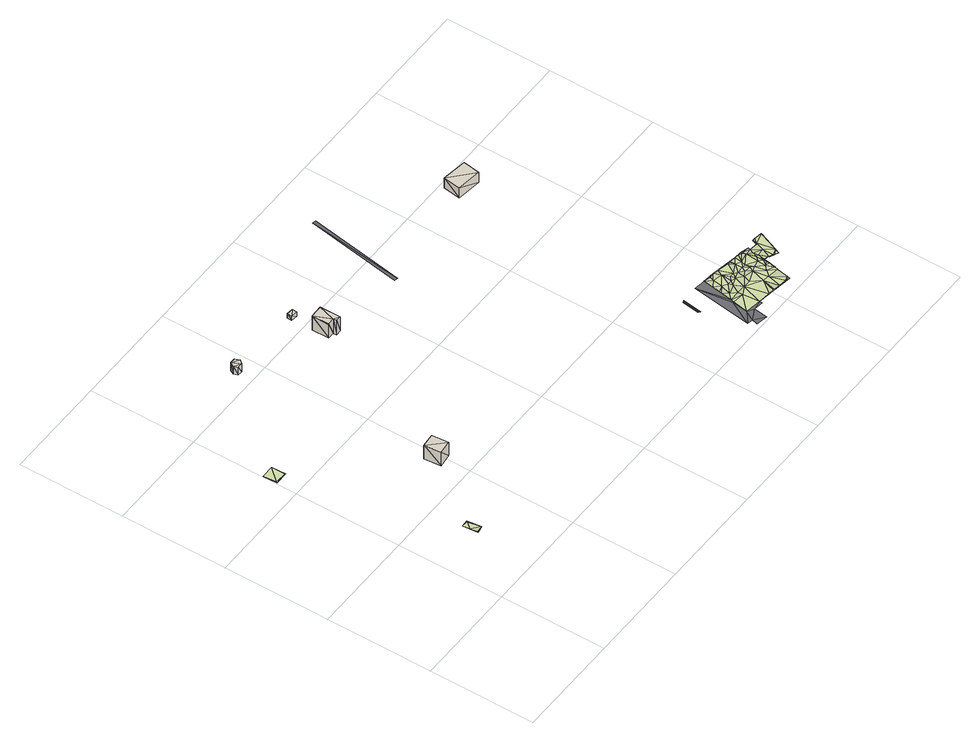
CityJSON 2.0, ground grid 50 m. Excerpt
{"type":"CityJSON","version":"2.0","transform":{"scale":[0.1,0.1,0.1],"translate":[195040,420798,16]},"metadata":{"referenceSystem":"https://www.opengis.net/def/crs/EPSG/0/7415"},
"CityObjects":{
"building1":{"type":"Building","attributes":{"3df_class":"Building","baseheight":17.16,"roofheight":7.84,"aanduidingrecordinactief":"0","pandstatus":"Pand in gebruik","aanduidingrecordcorrectie":"0","bagpandid":"0241100000000252","bouwjaar":"1971","begindatumtijdvakgeldigheid":"20101116","einddatumtijdvakgeldigheid":"21991231","shape_length":"28.519928205979905","shape_area":"50.150695493170446"},"geometry":[{"type":"Solid","lod":"1","boundaries":[[[[0,1,2]],[[3,1,0]],[[3,4,1]],[[5,2,6]],[[5,7,2]],[[7,0,2]],[[6,1,8]],[[6,2,1]],[[8,4,9]],[[8,1,4]],[[9,10,11]],[[9,3,10]],[[9,4,3]],[[11,7,5]],[[11,10,7]],[[10,0,7]],[[10,3,0]],[[8,5,6]],[[8,11,5]],[[9,11,8]]]]}]},
"building2":{"type":"Building","attributes":{"3df_class":"Building","baseheight":16.65,"roofheight":4.45,"aanduidingrecordinactief":"0","pandstatus":"Pand in gebruik","aanduidingrecordcorrectie":"0","bouwjaar":"1982","begindatumtijdvakgeldigheid":"20110523","einddatumtijdvakgeldigheid":"21991231","shape_length":"13.981812684401827","shape_area":"14.0639420061035"},"geometry":[{"type":"Solid","lod":"1","boundaries":[[[[12,13,14]],[[15,16,14]],[[13,15,14]],[[17,13,12]],[[18,14,19]],[[18,12,14]],[[19,16,20]],[[19,14,16]],[[20,15,21]],[[20,16,15]],[[21,13,22]],[[21,15,13]],[[22,17,23]],[[22,13,17]],[[23,12,18]],[[23,17,12]],[[22,18,19]],[[20,21,19]],[[21,22,19]],[[22,23,18]]]]}]},
"building3":{"type":"Building","attributes":{"3df_class":"Building","baseheight":16.47,"roofheight":8.19,"aanduidingrecordinactief":"0","pandstatus":"Pand in gebruik","aanduidingrecordcorrectie":"0","bouwjaar":"1982","begindatumtijdvakgeldigheid":"20170504","einddatumtijdvakgeldigheid":"21991231","shape_length":"31.045240988621714","shape_area":"51.611638507237075"},"geometry":[{"type":"Solid","lod":"1","boundaries":[[[[24,25,26]],[[26,27,28]],[[26,29,27]],[[24,26,28]],[[30,28,31]],[[30,32,28]],[[32,24,28]],[[31,27,33]],[[31,28,27]],[[33,29,34]],[[33,27,29]],[[34,26,35]],[[34,29,26]],[[35,36,37]],[[35,25,36]],[[35,26,25]],[[37,32,30]],[[37,24,32]],[[37,36,24]],[[36,25,24]],[[37,30,35]],[[33,35,31]],[[34,35,33]],[[35,30,31]]]]}]},
"building4":{"type":"Building","attributes":{"3df_class":"Building","baseheight":16.5,"roofheight":2.46,"aanduidingrecordinactief":"0","pandstatus":"Pand in gebruik","aanduidingrecordcorrectie":"0","bouwjaar":"1982","begindatumtijdvakgeldigheid":"20110523","einddatumtijdvakgeldigheid":"21991231","shape_length":"10.785931500982374","shape_area":"7.065388500624686"},"geometry":[{"type":"Solid","lod":"1","boundaries":[[[[38,39,40]],[[41,39,38]],[[42,40,43]],[[42,38,40]],[[43,39,44]],[[43,40,39]],[[44,41,45]],[[44,39,41]],[[45,38,42]],[[45,41,38]],[[44,42,43]],[[44,45,42]]]]}]},
"building5":{"type":"Building","attributes":{"3df_class":"Building","baseheight":16.76,"roofheight":5.89,"aanduidingrecordinactief":"0","pandstatus":"Pand in gebruik","aanduidingrecordcorrectie":"0","bouwjaar":"1960","begindatumtijdvakgeldigheid":"20031231","einddatumtijdvakgeldigheid":"21991231","shape_length":"39.30414772838009","shape_area":"93.43998050822091"},"geometry":[{"type":"Solid","lod":"1","boundaries":[[[[46,47,48]],[[47,49,48]],[[50,48,51]],[[50,46,48]],[[51,49,52]],[[51,48,49]],[[52,47,53]],[[52,49,47]],[[53,46,50]],[[53,47,46]],[[53,50,51]],[[52,53,51]]]]}]},
"landuse1":{"type":"LandUse","attributes":{"3df_class":"Terrain","bgt_status":"bestaand","identificatiebagpnd":"0241100000000213","relatievehoogteligging":"0"},"geometry":[{"type":"MultiSurface","lod":"1","boundaries":[[[54,55,56]],[[57,58,59]],[[60,56,59]],[[54,56,61]],[[56,55,57]],[[61,56,60]],[[61,60,62]],[[54,61,62]],[[59,58,62]],[[60,59,62]],[[57,55,58]],[[56,57,59]]]}]},
"landuse2":{"type":"LandUse","attributes":{"3df_class":"Terrain","bgt_status":"bestaand","identificatiebagpnd":"0241100000000231","numaanduidingreeks_1posit1":"-0.6","nummeraanduidingreeks_1tekst":"37","nummeraanduidingreeks_1ident":"0241010000000872","relatievehoogteligging":"0"},"geometry":[{"type":"MultiSurface","lod":"1","boundaries":[[[63,64,65]],[[66,67,64]],[[65,67,68]],[[66,64,63]],[[65,64,67]],[[63,65,68]]]}]},
"landuse3":{"type":"LandUse","attributes":{"3df_class":"Terrain","bgt_status":"bestaand","identificatiebagpnd":"0241100000000292","relatievehoogteligging":"0"},"geometry":[{"type":"MultiSurface","lod":"1","boundaries":[[[43,42,69]],[[69,70,71]],[[71,45,44]],[[43,69,44]],[[69,42,70]],[[44,69,71]],[[70,42,45]],[[71,70,45]]]}]},
"road1":{"type":"Road","attributes":{"3df_class":"Road","bgt_status":"bestaand","bgt_functie":"parkeervlak","relatievehoogteligging":0,"bgt_fysiekvoorkomen":"open verharding","identificatienamespace":"NL.IMGeo","wegdeeloptalud":"false","plus_fysiekvoorkomen":"betonstraatstenen","aantal_punten":0},"geometry":[{"type":"MultiSurface","lod":"1","boundaries":[[[72,73,74]],[[73,75,74]]]}]},
"road2":{"type":"Road","attributes":{"3df_class":"Road","bgt_status":"bestaand","bgt_functie":"inrit","relatievehoogteligging":0,"bgt_fysiekvoorkomen":"open verharding","identificatienamespace":"NL.IMGeo","wegdeeloptalud":"false","plus_fysiekvoorkomen":"betonstraatstenen","aantal_punten":0},"geometry":[{"type":"MultiSurface","lod":"1","boundaries":[[[76,77,78]],[[79,80,78]],[[81,82,80]],[[83,84,85]],[[86,83,85]],[[87,84,82]],[[84,87,85]],[[82,81,87]],[[80,88,81]],[[80,79,88]],[[78,77,79]]]}]},
"road3":{"type":"Road","attributes":{"3df_class":"Road","bgt_status":"bestaand","bgt_functie":"voetpad","relatievehoogteligging":0,"bgt_fysiekvoorkomen":"open verharding","identificatienamespace":"NL.IMGeo","wegdeeloptalud":"false","plus_fysiekvoorkomen":"tegels","aantal_punten":0},"geometry":[{"type":"MultiSurface","lod":"1","boundaries":[[[89,90,91]],[[92,93,94]],[[95,92,94]],[[96,94,97]],[[97,94,93]],[[98,93,90]],[[97,99,96]],[[93,98,97]],[[89,98,90]],[[100,91,90]],[[89,91,101]]]}]},
"landuse4":{"type":"LandUse","attributes":{"3df_class":"Terrain","bgt_status":"bestaand","identificatiebagpnd":"0241100000012005","numaanduidingreeks_1posit1":"8.9","nummeraanduidingreeks_1tekst":"2","nummeraanduidingreeks_1ident":"0241010000004148","relatievehoogteligging":"0"},"geometry":[{"type":"MultiSurface","lod":"1","boundaries":[[[102,103,104]],[[105,93,92]],[[100,90,93]],[[105,106,107]],[[106,92,108]],[[109,110,111]],[[107,91,105]],[[112,113,114]],[[115,116,117]],[[118,119,120]],[[118,113,119]],[[121,122,123]],[[117,121,124]],[[113,125,114]],[[126,109,111]],[[127,128,102]],[[129,130,131]],[[110,109,132]],[[133,134,135]],[[136,106,108]],[[137,133,138]],[[139,140,141]],[[142,125,143]],[[101,144,145]],[[109,126,125]],[[146,134,133]],[[147,148,149]],[[150,148,136]],[[112,151,103]],[[146,132,134]],[[152,153,154]],[[118,152,155]],[[156,92,157]],[[158,148,150]],[[115,124,159]],[[113,115,119]],[[124,123,159]],[[117,124,115]],[[160,149,158]],[[147,129,161]],[[138,162,139]],[[163,136,156]],[[164,144,101]],[[165,166,167]],[[120,115,159]],[[120,119,115]],[[120,168,154]],[[118,120,153]],[[135,134,132]],[[138,133,142]],[[164,169,162]],[[91,164,101]],[[164,162,144]],[[91,170,169]],[[116,128,117]],[[113,171,115]],[[112,110,151]],[[113,112,171]],[[109,135,132]],[[142,133,135]],[[149,160,157]],[[147,149,157]],[[144,138,142]],[[143,101,145]],[[167,172,173]],[[116,115,171]],[[174,110,112]],[[114,174,112]],[[111,110,174]],[[126,111,174]],[[175,106,165]],[[91,100,105]],[[159,122,168]],[[120,159,168]],[[104,129,131]],[[116,176,102]],[[108,92,156]],[[136,108,156]],[[145,144,142]],[[143,145,142]],[[128,116,102]],[[117,128,127]],[[150,163,156]],[[160,158,157]],[[114,125,126]],[[174,114,126]],[[139,162,140]],[[144,162,138]],[[150,136,163]],[[149,148,158]],[[177,175,178]],[[110,132,173]],[[165,106,179]],[[146,133,137]],[[161,166,148]],[[132,137,180]],[[180,175,165]],[[146,137,132]],[[181,103,151]],[[179,166,165]],[[179,106,136]],[[181,151,172]],[[135,109,125]],[[142,135,125]],[[150,156,157]],[[158,150,157]],[[154,168,155]],[[152,154,155]],[[180,173,132]],[[175,180,137]],[[173,151,110]],[[165,167,180]],[[161,129,104]],[[148,147,161]],[[123,122,159]],[[121,123,124]],[[131,130,127]],[[102,182,127]],[[169,170,162]],[[91,169,164]],[[141,106,175]],[[91,107,140]],[[141,107,106]],[[138,139,177]],[[140,162,170]],[[175,177,141]],[[177,139,141]],[[137,178,175]],[[104,103,181]],[[127,182,131]],[[166,179,136]],[[148,166,136]],[[172,166,181]],[[180,167,173]],[[172,151,173]],[[166,172,167]],[[105,100,93]],[[106,105,92]],[[104,131,182]],[[166,161,181]],[[140,107,141]],[[91,140,170]],[[176,112,103]],[[102,176,103]],[[171,112,176]],[[116,171,176]],[[153,120,154]],[[118,153,152]],[[178,137,138]],[[177,178,138]],[[104,182,102]],[[161,104,181]]]}]}
},
"vertices":[
[515,613,90],[444,685,90],[452,606,90],[507,692,90],[444,686,90],[515,613,12],[452,606,12],[515,613,89],[444,685,12],[444,686,12],[507,692,89],[507,692,12],
[397,1583,51],[428,1561,51],[409,1603,51],[443,1581,51],[433,1602,51],[405,1563,51],[397,1583,6],[409,1603,6],[433,1602,6],[443,1581,6],[428,1561,6],[405,1563,6],
[779,1463,87],[780,1382,87],[812,1383,87],[839,1368,87],[837,1464,87],[813,1367,87],[779,1463,5],[837,1464,5],[779,1463,83],[839,1368,5],[813,1367,5],[812,1383,5],[780,1382,83],[780,1382,5],
[775,1559,30],[808,1579,30],[777,1582,30],[806,1556,30],[775,1559,5],[777,1582,5],[808,1579,5],[806,1556,5],
[1839,1459,66],[1724,1475,66],[1827,1379,66],[1712,1395,66],[1839,1459,8],[1827,1379,8],[1712,1395,8],[1724,1475,8],
[264,278,14],[257,347,14],[263,282,17],[253,342,15],[226,346,14],[228,312,15],[233,277,17],[258,277,17],[231,272,14],
[60,1161,8],[4,1097,10],[59,1097,10],[0,1160,8],[1,1093,8],[62,1094,8],
[778,1577,7],[778,1562,6],[808,1577,7],
[1283,1796,5],[1266,1799,6],[1211,1346,2],[1194,1349,3],
[1744,241,10],[1758,333,9],[1743,243,10],[1756,331,9],[1742,245,10],[1752,329,10],[1741,246,10],[1736,247,10],[1739,247,10],[1748,328,9],[1736,247,9],[1749,328,10],[1754,330,10],
[1839,333,10],[1861,163,10],[1867,177,10],[1927,79,10],[1850,90,10],[1882,72,10],[1924,66,10],[1872,7,11],[1824,43,12],[1796,48,12],[1819,16,11],[1864,162,10],[1890,325,10],
[2122,197,12],[2102,212,13],[2102,172,12],[1918,157,11],[1958,177,12],[1918,177,10],[1982,72,11],[2068,297,13],[2062,262,14],[2082,292,16],[2108,272,13],[2140,275,11],[2108,287,14],[2168,232,13],[2132,227,13],[2151,191,10],[2178,269,10],[2178,267,13],[2182,272,13],[2149,186,11],[2190,169,11],[2172,177,13],[2168,182,13],[2142,286,10],[2098,292,18],[2127,195,10],[2128,197,12],[2116,138,11],[2118,137,10],[2122,167,12],[2038,277,13],[1972,312,11],[2032,302,11],[2038,302,12],[2028,132,11],[1992,252,13],[1958,287,12],[1933,237,11],[1893,202,11],[1938,217,12],[1943,317,15],[1890,326,10],[1913,297,12],[1923,317,11],[2022,302,11],[2113,121,10],[2058,127,12],[2102,67,12],[2042,62,12],[2058,242,12],[2188,292,13],[2182,277,13],[2198,292,13],[2188,294,10],[2008,67,14],[2100,53,10],[2078,57,13],[2198,192,13],[2098,57,13],[2082,152,11],[1908,252,12],[2012,67,14],[1883,277,13],[2002,207,13],[2048,197,12],[2032,222,11],[2235,287,14],[1878,242,10],[1878,232,9],[2128,252,13],[2058,217,13],[2038,242,13],[2098,287,15],[1978,232,11],[2122,232,12],[1952,237,12],[1972,252,11],[1992,177,11],[2008,242,11],[2072,207,11],[2122,182,11]
]}
